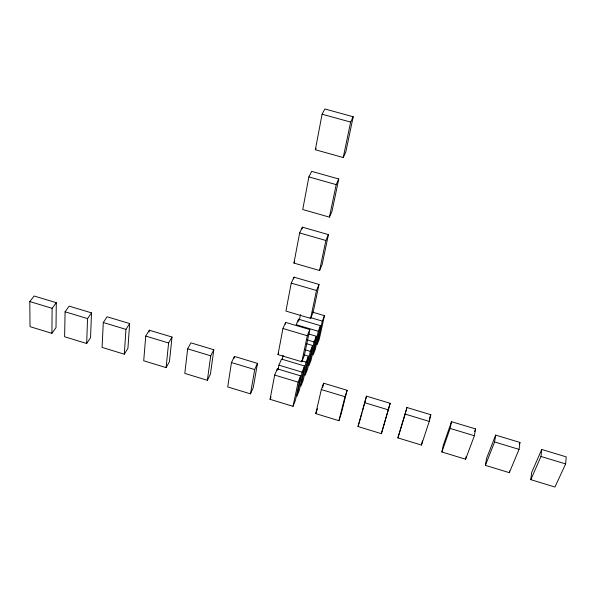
<?xml version="1.0" encoding="UTF-8"?>
<svg xmlns="http://www.w3.org/2000/svg" width="596" height="596" viewBox="0 0 596 596"><rect width="100%" height="100%" fill="white"/><g stroke="black" fill="none" stroke-linecap="round" stroke-linejoin="round"><path stroke-width="0.89" d="M51.912 333.32L52.113 308.311L56.292 302.694L34.128 296.011L29.8 301.561L30.023 326.653L51.912 333.32L56.009 327.644L56.292 302.694M65.083 311.79L64.621 336.777L86.666 343.497L90.54 337.731L91.508 312.878L69.173 306.143L65.083 311.79L87.56 318.592L91.508 312.878M86.666 343.497L87.56 318.592M103.287 322.525L102.08 347.416L124.303 354.188L127.931 348.317L129.645 323.568L107.124 316.774L103.287 322.525L125.957 329.379L129.645 323.568M124.303 354.188L125.957 329.379M565.641 463.919L566.2 456.856L541.704 449.466L531.61 472.643L530.812 479.661L554.958 487.029L565.641 463.919L540.967 456.462L541.704 449.466M145.752 336.07L143.71 360.781L166.105 367.613L169.45 361.623L171.998 337.045L149.305 330.199L145.752 336.07L168.601 342.976L171.998 337.045M149.149 332.024L149.305 330.199M166.105 367.613L168.601 342.976M187.673 348.839L184.797 373.401L207.378 380.285L210.44 374.184L213.815 349.755L190.936 342.856L187.673 348.839L210.716 355.805L213.815 349.755M519.042 449.362L519.943 442.433L495.663 435.11L486.53 458.48L485.405 465.364L509.349 472.665L519.042 449.362L494.576 441.964L495.663 435.11M207.378 380.285L210.716 355.805M509.349 472.665L509.587 470.929M231.464 362.539L227.709 386.923L250.476 393.867L253.248 387.638L257.494 363.389L234.422 356.43L231.464 362.539L254.701 369.565L257.494 363.389M234.139 358.233L234.422 356.43M250.476 393.867L254.701 369.565M474.364 435.75L475.593 428.949L451.515 421.685L443.305 445.234L441.867 451.992L465.61 459.233L474.364 435.75L450.107 428.412L451.515 421.685M465.61 459.233L466.087 456.67M308.877 176.915L302.738 209.524L329.409 217.13L331.979 211.364L338.766 178.986L311.671 171.365L308.877 176.915L336.196 184.618L338.766 178.986M293.947 263.074L299.646 232.947L302.41 227.158L328.426 234.623L322.123 264.55L319.575 270.524L293.947 263.074L294.729 261.383M315.358 149.745L322.078 114.216L324.88 108.971L353.204 116.756L345.784 152.017L343.221 157.523L315.358 149.745L316.156 148.195M291.243 283.107L285.924 311.09L310.613 318.391L313.146 312.259L319.016 284.448L293.97 277.133L291.243 283.107L316.483 290.498L319.016 284.448M277.989 354.613L282.958 328.5L285.648 322.391L309.823 329.566L304.332 355.521L301.829 361.765L277.989 354.613L278.66 353.063M302.06 228.976L302.41 227.158M270.055 399.32L274.681 375.07L277.341 368.842L300.615 375.867L295.504 399.983L293.023 406.323L270.055 399.32L271.046 396.966M293.619 278.935L293.97 277.133M285.305 324.187L285.648 322.391M276.991 370.637L277.341 368.842M278.049 369.639L278.913 365.162L281.506 359.075L304.526 365.996L299.393 390.03L296.972 396.228L302.09 372.142L304.526 365.996M282.266 359.708L283.13 355.246M297.985 321.929L298.536 319.188L320.499 325.692L315.306 349.36L313.101 354.993L318.286 331.272L320.499 325.692M299.363 320.104L300.466 314.643M329.409 217.13L336.196 184.618M319.575 270.524L325.87 240.486L328.426 234.623M343.221 157.523L350.649 122.083L353.204 116.756M310.613 318.391L316.483 290.498M301.829 361.765L307.312 335.749L309.823 329.566M293.023 406.323L298.127 382.155L300.615 375.867M308.43 356.125L306.053 362.13L300.913 386.133L303.282 380.077L308.43 356.125L304.057 354.814M312.632 345.509L310.315 351.364L305.152 375.279L307.462 369.371L312.632 345.509L306.575 343.706M316.312 336.233L314.04 341.955L308.87 365.78L311.127 360.006L316.312 336.233L308.303 333.849M324.462 315.664L322.309 321.095L317.117 344.719L319.262 339.221L324.462 315.664L312.311 312.073M315.753 413.631L321.326 389.568L323.658 383.206L347.14 390.291L341.083 414.227L338.923 420.694L315.753 413.631L317.497 408.826M322.622 387.653L323.658 383.206M429.262 421.387L430.819 414.719L406.934 407.515L397.897 437.896L421.454 445.07L429.262 421.387L405.205 414.116L406.934 407.515M421.454 445.07L422.445 440.884M338.923 420.694L344.98 396.72L347.14 390.291M358.017 426.542L366.495 396.161L390.179 403.298L381.373 433.665L358.017 426.542L361.958 412.946M362.435 411.18L366.495 396.161M381.373 433.665L390.179 403.298M397.897 437.896L405.205 414.116M429.381 419.1L430.819 414.719M441.867 451.992L450.107 428.412M474.625 431.556L475.593 428.949M485.405 465.364L494.576 441.964M519.258 444.095L519.943 442.433M298.536 319.188L296.182 324.708L318.286 331.272M530.812 479.661L540.967 456.462M322.078 114.216L350.649 122.083M299.646 232.947L325.87 240.486M310.076 317.482L322.309 321.095M282.958 328.5L307.312 335.749M307.149 339.906L314.04 341.955M305.085 349.8L310.315 351.364M301.643 360.803L306.053 362.13M278.913 365.162L302.09 372.142M274.681 375.07L298.127 382.155M321.326 389.568L344.98 396.72M364.476 402.635L388.324 409.854M29.8 301.561L52.113 308.311"/></g></svg>
